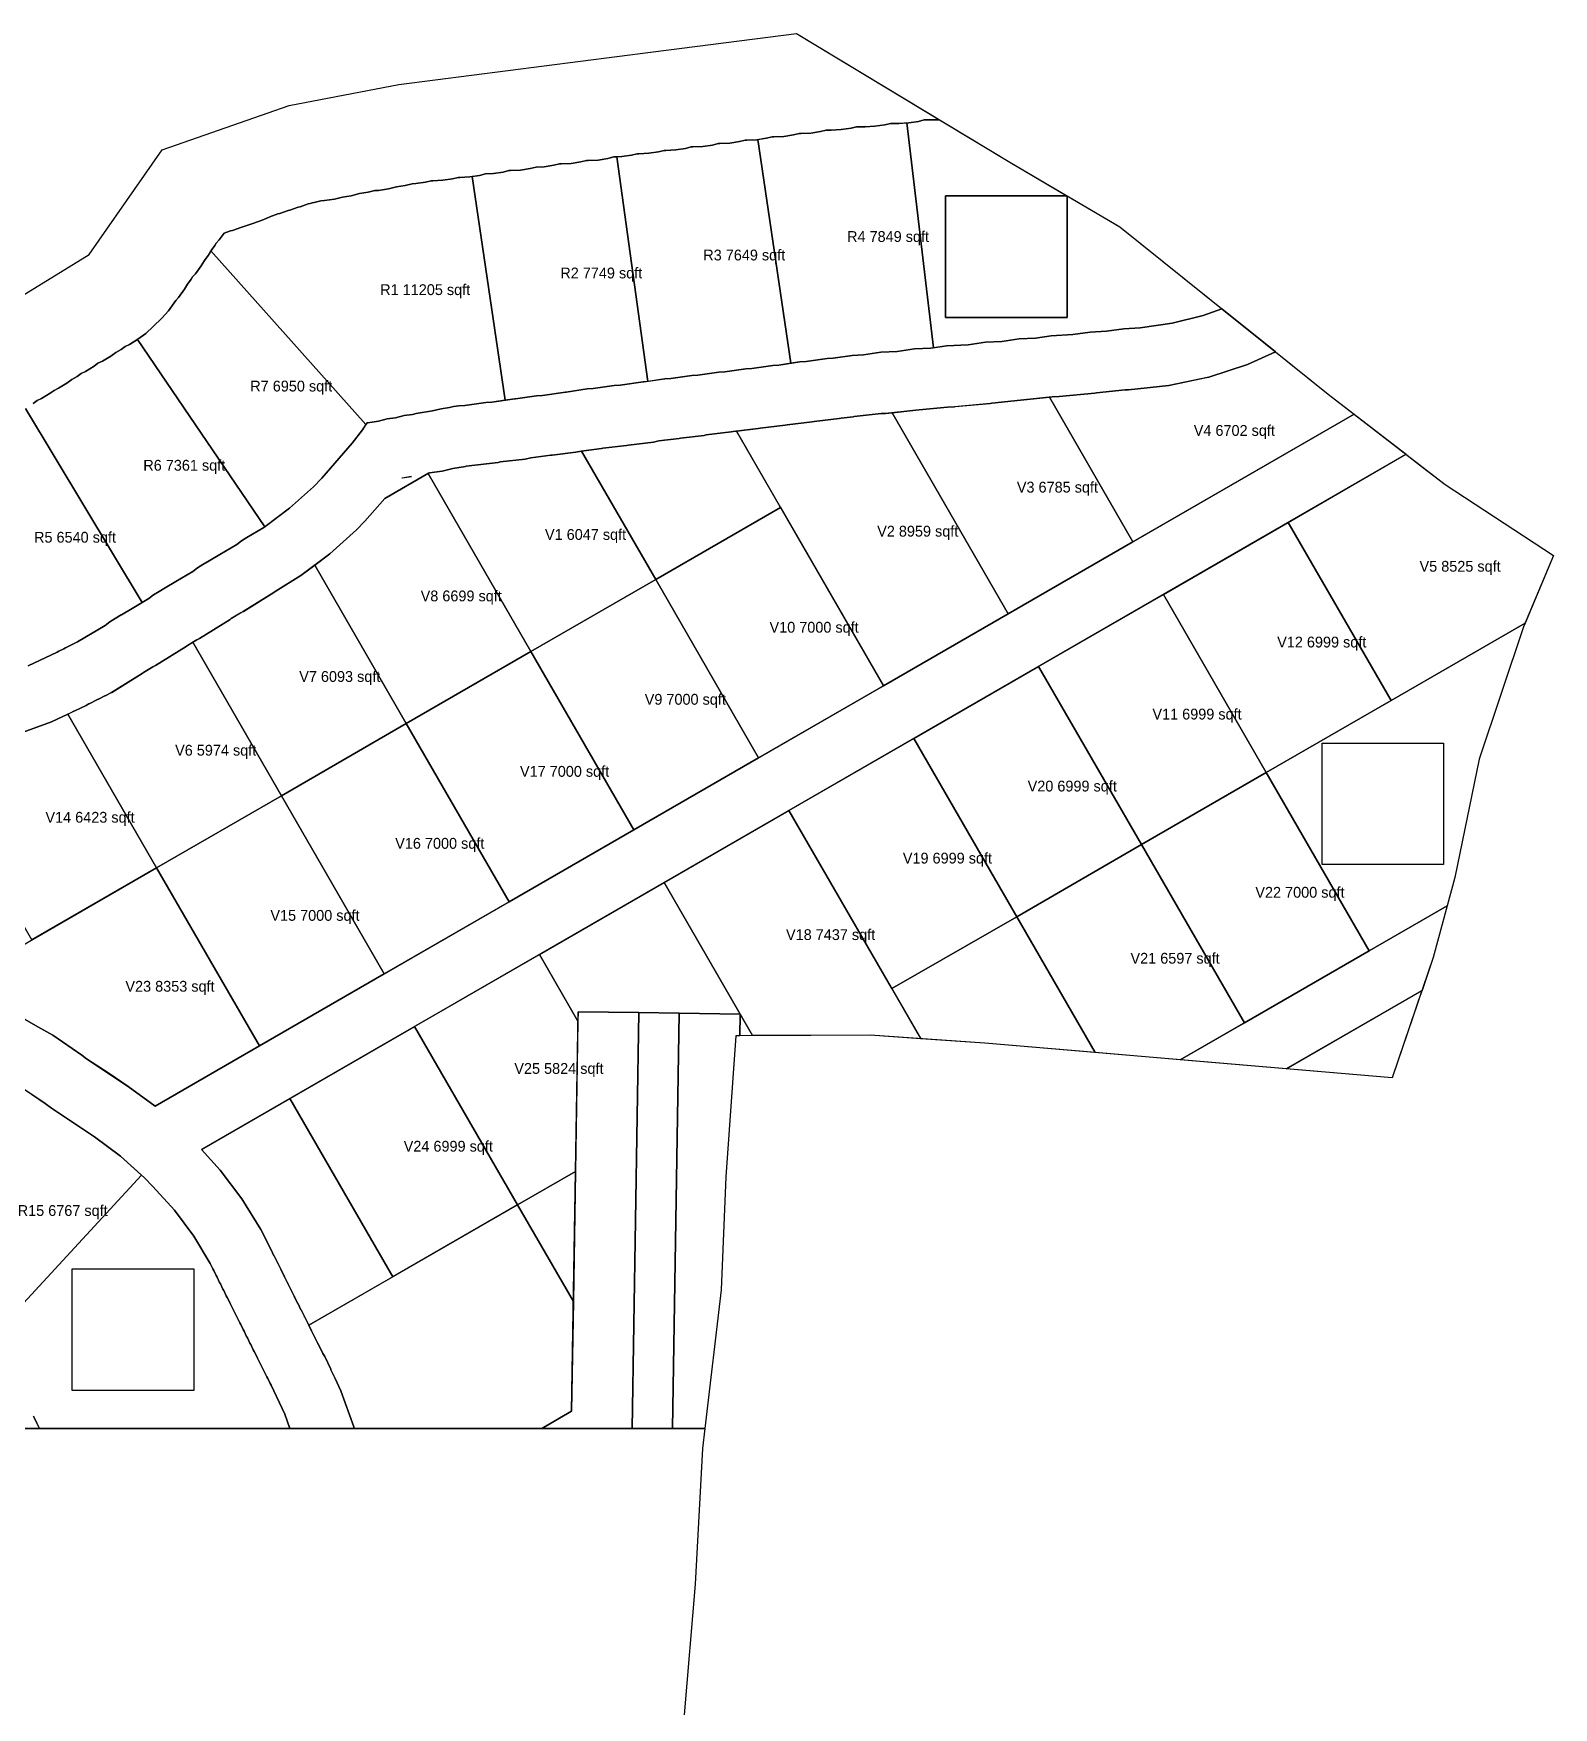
# Model space of a CAD drawing. Header units: metres. Extents: x 119 to 464, y -551 to -55.
# Drawn here: x 239.4 to 464.4, y -302.9 to -54.9 of the extents above; entities that cross this region are included whole.
import ezdxf

# ---------------------------------------------------------------- set-up
doc = ezdxf.new("R2010")
doc.units = ezdxf.units.M
for name, color, linetype in [('AMENITIES', 6, 'Continuous'), ('COLONY', 3, 'Continuous'), ('GARDENS', 82, 'Continuous'), ('PLOTS', 1, 'Continuous'), ('RESORT', 2, 'Continuous'), ('RIVER_PROMENADE', 62, 'Continuous'), ('ROADS', 8, 'Continuous'), ('TEXT', 7, 'Continuous')]:
    doc.layers.add(name, color=color, linetype=linetype)

msp = doc.modelspace()

# ---------------------------------------------------------------- linework, layer by layer
at = {"layer": 'AMENITIES'}
for points in [[(392.42, -96.98), (374.42, -96.98), (374.42, -78.98), (392.39, -78.98), (392.42, -79), (392.42, -96.98)], [(430.17, -178.02), (430.17, -160.02), (448.17, -160.02), (448.17, -178.02), (430.17, -178.02)], [(286.86, -261.53), (286.86, -261.53), (286.8, -261.3), (286.8, -261.3), (284.9, -255.98), (284.9, -255.98), (284.03, -254.13), (284.03, -254.13), (283.91, -253.83), (283.91, -253.83), (283.41, -252.83), (283.41, -252.83), (283.38, -252.76), (283.38, -252.76), (282.49, -250.88), (282.49, -250.88), (282.49, -250.88), (282.49, -250.87), (282.49, -250.87), (282.49, -250.87), (282.49, -250.87), (282.49, -250.87), (282.49, -250.87), (282.49, -250.87), (282.23, -250.44), (282.23, -250.44), (282.21, -250.41), (282.21, -250.41), (282.21, -250.41), (282.19, -250.39), (282.19, -250.39), (282.19, -250.39), (282.19, -250.38), (282.19, -250.38), (282.19, -250.38), (282.19, -250.38), (282.19, -250.38), (282.19, -250.38), (281.54, -249.07), (281.54, -249.07), (281.54, -249.07), (281.54, -249.06), (281.54, -249.06), (281.54, -249.06), (281.54, -249.06), (281.54, -249.06), (281.54, -249.06), (281.54, -249.06), (281.54, -249.06), (281.54, -249.06), (281.52, -249.04), (281.52, -249.04), (281.52, -249.04), (281.52, -249.03), (281.52, -249.02), (281.52, -249.02), (281.52, -249.02), (281.52, -249.02), (281.52, -249.02), (281.52, -249.02), (281.52, -249.02), (281.52, -249.02), (281.52, -249.02), (281.51, -249.01), (281.49, -248.99), (281.49, -248.99), (281.49, -248.99), (281.49, -248.98), (281.49, -248.98), (281.49, -248.98), (281.49, -248.98), (281.49, -248.98), (281.49, -248.98), (281.48, -248.96), (281.04, -248.06), (281.04, -248.06), (281.04, -248.06), (281.04, -248.06), (281.04, -248.06), (281.04, -248.05), (281.04, -248.05), (281.04, -248.05), (281.04, -248.05), (281.04, -248.05), (281.04, -248.05), (281.04, -248.05), (281.04, -248.05), (281.04, -248.05), (281.03, -248.05), (281.02, -248.04), (281.02, -248.04), (281.02, -248.04), (281.02, -248.03), (281.02, -248.02), (281.02, -248.02), (281.02, -248.02), (281.02, -248.02), (281.02, -248.02), (281.02, -248.02), (281.02, -248.02), (281.02, -248.02), (281.02, -248.02), (281.01, -248.01), (280.99, -247.99), (280.99, -247.99), (280.99, -247.99), (280.99, -247.98), (280.99, -247.98), (280.99, -247.98), (280.99, -247.98), (280.99, -247.98), (280.99, -247.98), (280.98, -247.96), (280.54, -247.06), (280.54, -247.06), (280.54, -247.06), (280.54, -247.06), (280.54, -247.06), (280.54, -247.05), (280.54, -247.05), (280.54, -247.05), (280.54, -247.05), (280.54, -247.05), (280.54, -247.05), (280.54, -247.05), (280.54, -247.05), (280.54, -247.05), (280.53, -247.05), (280.52, -247.04), (280.52, -247.04), (280.52, -247.04), (280.52, -247.02), (280.52, -247.02), (280.52, -247.02), (280.52, -247.02), (280.52, -247.02), (280.52, -247.02), (280.52, -247.02), (280.52, -247.02), (280.52, -247.02), (280.51, -247.01), (280.49, -246.99), (280.49, -246.99), (280.49, -246.99), (280.49, -246.98), (280.49, -246.98), (280.49, -246.98), (280.49, -246.98), (280.49, -246.98), (280.49, -246.98), (280.48, -246.96), (280.14, -246.26), (280.14, -246.26), (280.14, -246.26), (311.05, -228.41), (311.05, -228.41), (311.05, -228.41), (319.31, -242.72), (319.31, -242.72), (319.31, -242.72), (319.05, -258.98), (319.05, -258.98), (319.05, -258.98), (314.64, -261.53), (314.64, -261.53), (314.64, -261.53), (305.54, -261.53), (286.86, -261.53), (286.86, -261.53)], [(245.12, -255.91), (245.12, -237.91), (263.12, -237.91), (263.12, -255.91), (245.12, -255.91)]]:
    msp.add_lwpolyline(points, close=True, dxfattribs=at)
at = {"layer": 'COLONY'}
msp.add_lwpolyline([(221.48, -103.71), (247.6, -87.66), (258.4, -72.16), (277.21, -65.62), (293.47, -62.5), (331.12, -57.65), (352.37, -54.94), (384.19, -74.16), (400.25, -83.6), (431.09, -108.36), (448.39, -121.73), (464.45, -132.24), (460.01, -142.83), (453.45, -162.43), (449.83, -179.95), (446.64, -191.8), (440.55, -209.62), (380.23, -204.48), (363.26, -203.28), (343.39, -203.37), (341.9, -224.25), (341.2, -241.03), (338.8, -261.53), (224.09, -261.53)], dxfattribs=at)
at = {"layer": 'GARDENS'}
for points in [[(423.29, -102.1), (423.29, -102.1), (423.29, -102.1), (423.29, -102.1), (423.29, -102.1), (415.33, -95.71), (412.59, -96.69), (407.97, -97.85), (403.26, -98.54), (400.84, -98.66), (398.26, -99.04), (395.84, -99.16), (393.26, -99.54), (390.08, -99.7), (387.76, -100.04), (385.34, -100.16), (382.76, -100.54), (380.34, -100.66), (377.76, -101.04), (374.58, -101.2), (372.66, -101.48), (368.68, -68.19), (368.97, -68.18), (370.43, -67.96), (371.26, -67.75), (373, -67.75), (373.53, -67.72), (384.19, -74.16), (392.39, -78.98), (374.42, -78.98), (374.42, -96.98), (392.42, -96.98), (392.42, -79), (400.25, -83.6), (423.29, -102.1)], [(389.82, -108.8), (389.82, -108.8), (389.82, -108.8), (389.82, -108.8), (389.81, -108.8), (389.82, -108.8), (389.82, -108.8)], [(390.21, -108.76), (390.21, -108.76), (390.21, -108.76), (390.21, -108.76)], [(396.76, -108.17), (396.76, -108.17), (396.76, -108.17), (396.76, -108.17)], [(401.03, -107.73), (401.03, -107.73), (401.03, -107.73), (401.03, -107.73)], [(257.37, -213.82), (253.41, -210.88), (253.41, -210.88), (257.37, -213.81), (257.37, -213.81), (257.37, -213.81), (272.83, -204.88), (272.83, -204.88), (272.83, -204.88), (272.83, -204.88), (291.31, -194.22), (309.79, -183.55), (328.26, -172.88), (346.74, -162.21), (365.22, -151.54), (365.22, -151.54), (365.22, -151.54), (365.22, -151.54), (383.7, -140.88), (383.7, -140.88), (383.7, -140.88), (383.7, -140.88), (383.7, -140.88), (402.17, -130.21), (402.17, -130.21), (402.17, -130.21), (402.17, -130.21), (402.17, -130.21), (434.91, -111.31), (434.91, -111.31), (434.91, -111.31), (434.91, -111.31), (257.37, -213.82)], [(364.9, -111.23), (364.9, -111.23), (364.9, -111.23), (364.9, -111.23)], [(366.5, -111.1), (366.5, -111.1), (366.5, -111.1), (366.5, -111.1), (366.5, -111.1), (366.5, -111.1), (366.5, -111.1)], [(370.03, -110.73), (370.03, -110.73), (370.03, -110.73), (370.03, -110.73)], [(374.71, -110.26), (374.71, -110.26), (374.71, -110.26), (374.71, -110.26)], [(381.26, -109.67), (381.26, -109.67), (381.26, -109.67), (381.26, -109.67)], [(385.85, -109.21), (385.53, -109.23), (385.53, -109.23), (385.53, -109.23), (385.85, -109.21)], [(323.69, -116.37), (327.19, -115.96), (327.46, -115.9), (331.19, -115.46), (331.99, -115.28), (334.98, -114.9), (335.19, -114.87), (338.69, -114.46), (338.96, -114.4), (342.69, -113.96), (342.96, -113.9), (343.45, -113.84), (343.45, -113.84), (343.45, -113.84), (349.98, -125.15), (331.5, -135.82), (320.51, -116.78), (323.48, -116.4), (323.69, -116.37)], [(346.96, -113.4), (346.96, -113.4), (346.96, -113.4), (346.96, -113.4)], [(350.96, -112.9), (350.96, -112.9), (350.96, -112.9), (350.96, -112.9)], [(354.96, -112.4), (354.96, -112.4), (354.96, -112.4), (354.96, -112.4)], [(358.96, -111.9), (358.96, -111.9), (358.96, -111.9), (358.96, -111.9)], [(360.76, -111.69), (360.76, -111.69), (360.76, -111.69), (360.76, -111.69)], [(297.86, -120.04), (297.87, -120.04), (297.79, -120.09), (291.37, -123.79), (291.38, -123.79), (291.37, -123.79), (291.37, -123.79), (297.86, -120.04)], [(293.96, -120.77), (295.33, -120.55), (293.96, -120.78), (293.96, -120.77)], [(464.45, -132.24), (464.45, -132.24), (464.45, -132.24), (464.45, -132.24), (464.45, -132.24)], [(270.45, -140.54), (270.44, -140.54), (274.98, -137.73), (270.45, -140.54)], [(263.95, -144.54), (263.94, -144.54), (268.48, -141.73), (263.95, -144.54)], [(449.83, -179.95), (448.7, -184.13), (409.18, -206.95), (409.18, -206.95), (418.68, -201.46), (437.15, -190.8), (421.91, -164.4), (440.39, -153.73), (440.39, -153.73), (440.39, -153.73), (440.39, -153.73), (460.24, -142.27), (460.25, -142.27), (460.25, -142.27), (460.01, -142.83), (453.45, -162.43), (449.83, -179.95)], [(257.45, -148.54), (257.44, -148.54), (261.98, -145.73), (257.45, -148.54)], [(250.95, -152.54), (250.94, -152.54), (255.48, -149.73), (250.95, -152.54)], [(247.16, -154.47), (247.15, -154.47), (247.35, -154.35), (247.16, -154.47)], [(247.58, -154.22), (247.57, -154.22), (247.59, -154.21), (247.58, -154.22)], [(257.59, -178.49), (257.59, -178.49), (257.59, -178.49), (257.59, -178.49), (257.59, -178.49)], [(344, -200.19), (335, -200.05), (329, -199.95), (320, -199.81), (319.98, -201.2), (314.29, -191.35), (332.77, -180.68), (345.86, -203.36), (343.95, -203.37), (344, -200.19)], [(370.76, -203.81), (370.76, -203.81), (370.76, -203.81), (366.48, -196.4), (384.96, -185.74), (396.59, -205.87), (380.23, -204.48), (370.76, -203.81)], [(424.87, -208.28), (444.97, -196.67), (440.55, -209.62), (424.87, -208.28)], [(334.01, -261.53), (328.01, -261.53), (329, -199.95), (335, -200.05), (334.01, -261.53)], [(247.24, -206.77), (247.24, -206.77), (247.24, -206.77), (247.24, -206.77)], [(280.02, -246.03), (280.01, -246.01), (279.99, -245.98), (279.98, -245.96), (279.54, -245.06), (279.52, -245.03), (279.51, -245.01), (279.49, -244.98), (279.48, -244.96), (279.04, -244.06), (279.02, -244.03), (279.01, -244.01), (278.99, -243.98), (278.98, -243.96), (278.54, -243.06), (278.52, -243.03), (278.51, -243.01), (278.49, -242.98), (278.48, -242.96), (278.04, -242.06), (278.02, -242.03), (278.01, -242.01), (277.99, -241.98), (277.98, -241.96), (277.54, -241.06), (277.52, -241.03), (277.51, -241.01), (277.49, -240.98), (277.48, -240.96), (277.04, -240.06), (277.02, -240.03), (277.01, -240.01), (276.99, -239.98), (276.98, -239.96), (276.54, -239.06), (276.52, -239.03), (276.51, -239.01), (276.49, -238.98), (276.48, -238.96), (276.04, -238.06), (276.02, -238.03), (276.01, -238.01), (275.99, -237.98), (275.98, -237.96), (275.54, -237.06), (275.52, -237.03), (275.51, -237.01), (275.49, -236.98), (275.48, -236.96), (275.04, -236.06), (275.02, -236.03), (275.01, -236.01), (274.99, -235.98), (274.98, -235.96), (274.54, -235.06), (274.52, -235.03), (274.51, -235.01), (274.49, -234.98), (274.04, -234.06), (274.02, -234.03), (274.01, -234.01), (273.54, -233.06), (273.52, -233.03), (273.04, -232.06), (270.23, -227.52), (267.02, -223.26), (264.26, -220.23), (277.33, -212.68), (292.57, -239.08), (280.14, -246.26), (280.14, -246.26), (280.14, -246.26), (280.04, -246.06), (280.02, -246.03)], [(311.05, -228.41), (311.05, -228.41), (311.05, -228.41), (311.05, -228.41), (319.62, -223.46), (319.31, -242.72), (311.05, -228.41)], [(280.48, -246.96), (280.48, -246.96), (280.14, -246.26), (280.48, -246.96)], [(280.52, -247.02), (280.52, -247.02), (280.52, -247.02), (280.52, -247.02), (280.52, -247.02), (280.52, -247.02), (280.52, -247.02), (280.52, -247.02), (280.52, -247.02), (280.52, -247.03), (280.51, -247.01), (280.52, -247.02)], [(280.53, -247.05), (280.53, -247.05), (280.54, -247.05), (280.54, -247.05), (280.54, -247.05), (280.54, -247.05), (280.54, -247.05), (280.54, -247.05), (280.54, -247.05), (280.54, -247.05), (280.54, -247.05), (280.54, -247.06), (280.54, -247.06), (280.54, -247.06), (280.54, -247.06), (280.54, -247.06), (280.54, -247.06), (280.53, -247.05)], [(280.98, -247.96), (280.98, -247.96), (280.54, -247.06), (280.98, -247.96)], [(281.02, -248.02), (281.02, -248.02), (281.02, -248.02), (281.02, -248.02), (281.02, -248.02), (281.02, -248.02), (281.02, -248.02), (281.02, -248.02), (281.02, -248.02), (281.02, -248.03), (281.01, -248.01), (281.02, -248.02)], [(281.03, -248.05), (281.03, -248.05), (281.04, -248.05), (281.04, -248.05), (281.04, -248.05), (281.04, -248.05), (281.04, -248.05), (281.04, -248.05), (281.04, -248.05), (281.04, -248.05), (281.04, -248.05), (281.04, -248.06), (281.04, -248.06), (281.04, -248.06), (281.04, -248.06), (281.04, -248.06), (281.04, -248.06), (281.03, -248.05)], [(281.48, -248.96), (281.48, -248.96), (281.04, -248.06), (281.48, -248.96)], [(281.52, -249.02), (281.52, -249.02), (281.52, -249.02), (281.52, -249.02), (281.52, -249.02), (281.52, -249.02), (281.52, -249.02), (281.52, -249.02), (281.52, -249.02), (281.52, -249.03), (281.51, -249.01), (281.52, -249.02)], [(282.23, -250.44), (282.23, -250.44), (282.49, -250.87), (282.49, -250.87), (282.49, -250.87), (282.49, -250.87), (282.49, -250.87), (282.49, -250.87), (282.49, -250.87), (282.49, -250.88), (282.49, -250.88), (282.49, -250.88), (282.49, -250.88), (282.23, -250.44)], [(283.41, -252.83), (283.41, -252.83), (283.41, -252.83), (283.41, -252.83)], [(284.03, -254.13), (284.03, -254.13), (284.03, -254.13), (284.03, -254.13)], [(286.86, -261.53), (286.86, -261.53), (286.86, -261.53), (286.86, -261.53), (286.86, -261.53)], [(314.64, -261.53), (314.64, -261.53), (314.64, -261.53), (315.14, -261.24), (314.64, -261.53), (314.64, -261.53)]]:
    msp.add_lwpolyline(points, close=True, dxfattribs=at)
msp.add_lwpolyline([(232.61, -248.64), (255.37, -224.04), (255.81, -224.44), (257.06, -225.69), (257.06, -225.69), (260.26, -229.21), (263.1, -233.04), (265.55, -237.12), (265.92, -237.9), (266.05, -238.12), (266.42, -238.9), (266.55, -239.12), (266.92, -239.9), (267.05, -240.12), (267.42, -240.9), (267.55, -241.12), (267.92, -241.9), (268.05, -242.12), (268.42, -242.9), (268.55, -243.12), (268.92, -243.9), (269.05, -244.12), (269.42, -244.9), (269.55, -245.12), (269.92, -245.9), (270.05, -246.12), (270.42, -246.9), (270.55, -247.12), (270.92, -247.9), (271.05, -248.12), (271.42, -248.9), (271.55, -249.12), (271.92, -249.9), (272.05, -250.12), (272.42, -250.9), (272.55, -251.12), (272.92, -251.9), (273.05, -252.12), (273.42, -252.9), (273.55, -253.12), (273.92, -253.9), (274.05, -254.12), (274.42, -254.9), (274.55, -255.12), (276.58, -259.43), (277.33, -261.53), (240.27, -261.53), (239.98, -260.93), (239.86, -260.73), (239.48, -259.93), (239.36, -259.73)], dxfattribs=at)
at = {"layer": 'PLOTS'}
for points in [[(347.93, -70.46), (348.76, -70.25), (349, -70.25), (350.47, -70.18), (351.93, -69.96), (352.76, -69.75), (353, -69.75), (354.47, -69.68), (355.93, -69.46), (356.76, -69.25), (357.5, -69.25), (358.97, -69.18), (360.43, -68.96), (361.26, -68.75), (362.5, -68.75), (363.97, -68.68), (365.43, -68.46), (366.26, -68.25), (367.5, -68.25), (368.68, -68.19), (372.66, -101.48), (372.26, -101.54), (369.84, -101.66), (367.26, -102.04), (364.84, -102.16), (362.26, -102.54), (360.6, -102.62), (357.76, -103.04), (356.87, -103.09), (353.76, -103.54), (352.87, -103.59), (351.49, -103.79), (346.63, -70.66), (347.93, -70.46)], [(326.47, -73.18), (327.93, -72.96), (328.76, -72.75), (329, -72.75), (330.47, -72.68), (331.93, -72.46), (332.76, -72.25), (333, -72.25), (334.47, -72.18), (335.93, -71.96), (336.76, -71.75), (337, -71.75), (338.47, -71.68), (339.93, -71.46), (340.76, -71.25), (341, -71.25), (342.47, -71.18), (343.93, -70.96), (344.76, -70.75), (345, -70.75), (346.47, -70.68), (346.63, -70.66), (351.49, -103.79), (349.76, -104.04), (348.87, -104.09), (345.76, -104.54), (344.87, -104.59), (341.76, -105.04), (340.87, -105.09), (337.76, -105.54), (336.87, -105.59), (333.76, -106.04), (332.87, -106.09), (330.33, -106.46), (325.73, -73.21), (326.47, -73.18)], [(305.43, -75.96), (306.32, -75.73), (307.47, -75.68), (308.93, -75.46), (309.76, -75.25), (310, -75.25), (311.47, -75.18), (312.93, -74.96), (313.82, -74.73), (314.97, -74.68), (316.43, -74.46), (317.26, -74.25), (317.5, -74.25), (318.97, -74.18), (320.43, -73.96), (321.26, -73.75), (321.5, -73.75), (322.97, -73.68), (324.43, -73.46), (325.32, -73.23), (325.73, -73.21), (330.33, -106.46), (329.76, -106.54), (329.63, -106.55), (326.26, -107.04), (325.37, -107.09), (322.26, -107.54), (321.37, -107.59), (318.26, -108.04), (318.13, -108.05), (314.76, -108.54), (313.87, -108.59), (310.76, -109.04), (310.63, -109.05), (309.2, -109.26), (304.31, -76.13), (305.43, -75.96)], [(265.68, -87.07), (266.22, -86.33), (266.43, -85.98), (266.85, -85.52), (267.58, -84.52), (268.56, -84.17), (268.85, -84.1), (270.06, -83.67), (270.35, -83.6), (271.56, -83.17), (271.85, -83.1), (273.24, -82.61), (274.28, -82.12), (274.35, -82.1), (275.56, -81.67), (275.85, -81.6), (277.06, -81.17), (277.35, -81.1), (278.56, -80.67), (278.85, -80.6), (280.06, -80.17), (280.35, -80.1), (280.61, -80.01), (280.93, -79.96), (281.93, -79.71), (282.47, -79.68), (283.93, -79.46), (285.13, -79.16), (286.43, -78.96), (287.63, -78.66), (288.93, -78.46), (289.93, -78.21), (290.47, -78.18), (291.93, -77.96), (293.13, -77.66), (294.43, -77.46), (295.43, -77.21), (295.97, -77.18), (297.43, -76.96), (298.26, -76.75), (298.5, -76.75), (299.97, -76.68), (301.43, -76.46), (302.26, -76.25), (302.5, -76.25), (303.97, -76.18), (304.31, -76.13), (309.2, -109.26), (307.26, -109.54), (306.37, -109.59), (303.26, -110.04), (302.37, -110.09), (301.55, -110.2), (300.97, -110.35), (299.75, -110.53), (298.47, -110.85), (296.05, -111.2), (295.47, -111.35), (294.25, -111.53), (292.97, -111.85), (291.75, -112.03), (290.47, -112.35), (288.89, -112.58), (288.78, -112.62), (288.6, -112.87), (265.65, -87.13), (265.68, -87.07)], [(254.83, -100.22), (256.02, -99.35), (257.11, -98.36), (258.36, -97.11), (259.35, -96.02), (260.22, -94.83), (260.43, -94.48), (260.85, -94.02), (261.72, -92.83), (262.18, -92.07), (262.72, -91.33), (262.93, -90.98), (263.35, -90.52), (264.22, -89.33), (264.68, -88.57), (265.22, -87.83), (265.65, -87.13), (288.6, -112.87), (288.07, -113.62), (286.57, -115.62), (282.06, -120.81), (280.81, -122.06), (277.29, -125.26), (273.61, -127.99), (254.76, -100.26), (254.83, -100.22)], [(402.17, -130.21), (402.17, -130.21), (389.82, -108.8), (389.82, -108.8), (389.82, -108.8), (390.21, -108.76), (390.21, -108.76), (391.24, -108.71), (391.24, -108.71), (396.52, -108.22), (396.52, -108.22), (396.76, -108.17), (396.76, -108.17), (401.03, -107.73), (401.03, -107.73), (401.52, -107.7), (401.52, -107.7), (407.51, -107.07), (407.51, -107.07), (412.8, -105.95), (413.4, -105.82), (413.4, -105.82), (419.12, -103.95), (419.12, -103.95), (423.29, -102.1), (423.29, -102.1), (423.29, -102.1), (423.3, -102.1), (423.3, -102.1), (423.3, -102.1), (431.09, -108.36), (431.09, -108.36), (434.91, -111.31), (434.91, -111.31), (434.91, -111.31), (402.17, -130.21), (402.17, -130.21)], [(366.5, -111.1), (366.5, -111.1), (366.5, -111.1), (370.03, -110.73), (370.03, -110.73), (370.52, -110.7), (370.52, -110.7), (374.71, -110.26), (374.71, -110.26), (375.74, -110.21), (375.74, -110.21), (375.87, -110.2), (381.02, -109.72), (381.02, -109.72), (381.26, -109.67), (381.26, -109.67), (385.53, -109.23), (385.53, -109.23), (386.02, -109.2), (386.02, -109.2), (389.81, -108.8), (389.82, -108.8), (389.82, -108.8), (402.17, -130.21), (402.17, -130.21), (402.17, -130.21), (383.7, -140.88), (383.7, -140.88), (383.7, -140.88), (366.5, -111.1)], [(343.45, -113.84), (343.45, -113.84), (343.45, -113.84), (346.69, -113.46), (346.69, -113.46), (346.96, -113.4), (346.96, -113.4), (350.69, -112.96), (350.69, -112.96), (350.96, -112.9), (350.96, -112.9), (354.69, -112.46), (354.69, -112.46), (354.96, -112.4), (354.96, -112.4), (358.69, -111.96), (358.69, -111.96), (358.96, -111.9), (358.96, -111.9), (360.76, -111.69), (360.76, -111.69), (360.88, -111.68), (360.88, -111.68), (364.9, -111.23), (364.9, -111.23), (365.52, -111.2), (365.52, -111.2), (366.5, -111.1), (366.5, -111.1), (366.5, -111.1), (383.7, -140.88), (383.7, -140.88), (383.7, -140.88), (365.22, -151.54), (365.22, -151.54), (365.22, -151.54), (343.45, -113.84)], [(313.02, -146.48), (297.79, -120.09), (297.87, -120.04), (297.86, -120.05), (297.87, -120.04), (298.02, -120), (299.86, -119.74), (301.46, -119.35), (303.33, -119.05), (303.45, -119.02), (308.19, -118.46), (308.46, -118.4), (312.19, -117.96), (312.99, -117.78), (315.98, -117.4), (316.19, -117.37), (319.69, -116.96), (320.49, -116.78), (320.51, -116.78), (331.5, -135.82), (313.02, -146.48)], [(440.39, -153.73), (440.39, -153.73), (425.15, -127.34), (425.15, -127.34), (425.15, -127.34), (442.6, -117.26), (442.6, -117.26), (442.6, -117.26), (442.6, -117.26), (442.6, -117.26), (442.6, -117.26), (442.6, -117.26), (442.6, -117.26), (442.6, -117.26), (442.6, -117.26), (442.6, -117.26), (442.6, -117.26), (442.6, -117.26), (445.07, -119.17), (448.39, -121.73), (448.39, -121.73), (464.45, -132.24), (464.45, -132.24), (464.45, -132.24), (460.25, -142.27), (460.25, -142.27), (460.24, -142.27), (440.39, -153.73), (440.39, -153.73)], [(313.02, -146.48), (294.55, -157.15), (281.01, -133.7), (283.24, -132.02), (287.18, -128.43), (288.43, -127.18), (291.37, -123.79), (291.38, -123.79), (291.37, -123.79), (297.79, -120.09), (313.02, -146.48)], [(331.5, -135.82), (349.98, -125.15), (365.22, -151.54), (346.74, -162.21), (331.5, -135.82)], [(406.68, -138.01), (425.15, -127.34), (440.39, -153.73), (421.91, -164.4), (406.68, -138.01)], [(276.07, -167.82), (262.95, -145.1), (263.54, -144.73), (263.55, -144.73), (263.94, -144.54), (263.95, -144.54), (268.48, -141.73), (268.66, -141.59), (270.04, -140.73), (270.05, -140.73), (270.44, -140.54), (270.45, -140.54), (274.98, -137.73), (275.16, -137.59), (278.98, -135.23), (281.01, -133.7), (294.55, -157.15), (276.07, -167.82)], [(313.02, -146.48), (331.5, -135.82), (346.74, -162.21), (328.26, -172.88), (313.02, -146.48)], [(388.2, -148.67), (406.68, -138.01), (421.91, -164.4), (403.44, -175.07), (388.2, -148.67)], [(257.59, -178.49), (244.47, -155.76), (245.35, -155.32), (245.48, -155.26), (247.15, -154.47), (247.16, -154.47), (247.53, -154.23), (247.54, -154.23), (247.57, -154.22), (247.58, -154.22), (247.59, -154.2), (247.6, -154.2), (248.93, -153.54), (248.94, -153.54), (248.96, -153.52), (248.97, -153.52), (248.99, -153.51), (249.93, -153.04), (249.94, -153.04), (249.96, -153.02), (249.97, -153.02), (250.94, -152.54), (250.95, -152.54), (255.48, -149.73), (255.66, -149.59), (257.04, -148.73), (257.05, -148.73), (257.44, -148.54), (257.45, -148.54), (261.98, -145.73), (262.16, -145.59), (262.95, -145.1), (276.07, -167.82), (257.59, -178.49)], [(294.55, -157.15), (313.02, -146.48), (328.26, -172.88), (309.79, -183.55), (294.55, -157.15)], [(369.72, -159.34), (388.2, -148.67), (403.44, -175.07), (384.96, -185.74), (369.72, -159.34)], [(239.11, -189.16), (224.11, -163.16), (224.88, -162.88), (225.25, -162.79), (226.38, -162.38), (226.75, -162.29), (227.88, -161.88), (228.25, -161.79), (229.38, -161.38), (229.75, -161.29), (230.88, -160.88), (231.25, -160.79), (236.55, -158.88), (236.73, -158.8), (236.75, -158.79), (242.05, -156.88), (243.8, -156.05), (244.17, -155.91), (244.47, -155.76), (257.59, -178.49), (239.11, -189.16)], [(276.07, -167.82), (294.55, -157.15), (309.79, -183.55), (291.31, -194.22), (276.07, -167.82)], [(351.24, -170.01), (369.72, -159.34), (384.96, -185.74), (366.48, -196.4), (351.24, -170.01)], [(403.44, -175.07), (421.91, -164.4), (437.15, -190.8), (418.68, -201.46), (403.44, -175.07)], [(257.59, -178.49), (276.07, -167.82), (291.31, -194.22), (272.83, -204.88), (257.59, -178.49)], [(345.86, -203.36), (345.86, -203.36), (332.77, -180.68), (332.77, -180.68), (332.77, -180.68), (351.24, -170.01), (351.24, -170.01), (351.24, -170.01), (370.76, -203.81), (370.76, -203.81), (370.76, -203.81), (363.26, -203.28), (363.26, -203.28), (354.5, -203.32), (345.86, -203.36), (345.86, -203.36)], [(403.44, -175.07), (418.68, -201.46), (409.18, -206.95), (396.59, -205.87), (384.96, -185.74), (403.44, -175.07)], [(295.81, -202.01), (314.29, -191.35), (319.98, -201.2), (319.62, -223.46), (311.05, -228.41), (295.81, -202.01)], [(277.33, -212.68), (295.81, -202.01), (311.05, -228.41), (292.57, -239.08), (277.33, -212.68)]]:
    msp.add_lwpolyline(points, close=True, dxfattribs=at)
for points in [[(239.33, -109.72), (239.92, -109.29), (240.57, -108.98), (241.83, -108.22), (242.42, -107.79), (243.07, -107.48), (244.33, -106.72), (245.07, -106.18), (245.83, -105.72), (246.42, -105.29), (247.07, -104.98), (248.33, -104.22), (248.92, -103.79), (249.57, -103.48), (250.83, -102.72), (251.57, -102.18), (252.33, -101.72), (252.92, -101.29), (253.57, -100.98), (254.76, -100.26), (273.61, -127.99), (273.46, -128.1), (270.96, -129.6), (270.16, -130.08), (269.46, -130.6), (266.96, -132.1), (265.38, -133.05), (265.37, -133.05), (264.46, -133.6), (263.66, -134.08), (262.96, -134.6), (260.46, -136.1), (258.88, -137.05), (258.87, -137.05), (257.96, -137.6), (257.16, -138.08), (256.46, -138.6), (255.44, -139.21), (238.19, -110.46)], [(238.19, -110.46), (255.44, -139.21), (253.96, -140.1), (252.38, -141.05), (252.37, -141.05), (251.46, -141.6), (250.66, -142.08), (249.96, -142.6), (245.88, -145.05), (245.1, -145.42), (244.88, -145.55), (244.1, -145.92), (243.88, -146.05), (243.1, -146.42), (242.88, -146.55), (238.57, -148.58)], [(227.34, -195.96), (257.59, -178.49), (257.59, -178.49), (257.59, -178.49), (272.83, -204.88), (272.83, -204.88), (272.83, -204.88), (257.37, -213.81), (257.37, -213.81), (257.37, -213.81), (253.41, -210.88), (253.41, -210.88), (250.56, -208.98), (247.24, -206.77), (247.24, -206.77), (246.52, -206.23), (246.52, -206.23), (242.24, -203.31), (242.24, -203.31), (242.24, -203.31), (242.24, -203.31), (242.24, -203.31), (242.24, -203.31), (242.24, -203.31), (242.23, -203.31), (242.23, -203.31), (242.23, -203.31), (240.01, -202.07), (240.01, -202.07), (240.01, -202.07), (240.01, -202.07), (240.01, -202.07), (240.01, -202.07), (240, -202.07), (240, -202.07), (240, -202.07), (235.24, -199.3)], [(238.13, -211.39), (241.12, -213.43), (242.04, -214.12), (248.42, -218.37), (252.27, -221.22), (255.37, -224.04), (232.61, -248.64)]]:
    msp.add_lwpolyline(points, dxfattribs=at)
at = {"layer": 'RESORT'}
msp.add_lwpolyline([(215.94, -326.8), (228.99, -298.46), (232.53, -278.27), (224.09, -261.53), (338.8, -261.53), (338.45, -264.51), (337.37, -284.59), (335.73, -303.96)], dxfattribs=at)
at = {"layer": 'RIVER_PROMENADE'}
for points in [[(221.48, -103.71), (247.6, -87.66), (258.4, -72.16), (277.21, -65.62), (293.47, -62.5), (331.12, -57.65), (352.37, -54.94), (373.54, -67.72), (373, -67.75), (371.26, -67.75), (370.43, -67.96), (368.97, -68.18), (367.5, -68.25), (366.26, -68.25), (365.43, -68.46), (363.97, -68.68), (362.5, -68.75), (361.26, -68.75), (360.43, -68.96), (358.97, -69.18), (357.5, -69.25), (356.76, -69.25), (355.93, -69.46), (354.47, -69.68), (353, -69.75), (352.76, -69.75), (351.93, -69.96), (350.47, -70.18), (349, -70.25), (348.76, -70.25), (347.93, -70.46), (346.47, -70.68), (345, -70.75), (344.76, -70.75), (343.93, -70.96), (342.47, -71.18), (341, -71.25), (340.76, -71.25), (339.93, -71.46), (338.47, -71.68), (337, -71.75), (336.76, -71.75), (335.93, -71.96), (334.47, -72.18), (333, -72.25), (332.76, -72.25), (331.93, -72.46), (330.47, -72.68), (329, -72.75), (328.76, -72.75), (327.93, -72.96), (326.47, -73.18), (325.32, -73.23), (324.43, -73.46), (322.97, -73.68), (321.5, -73.75), (321.26, -73.75), (320.43, -73.96), (318.97, -74.18), (317.5, -74.25), (317.26, -74.25), (316.43, -74.46), (314.97, -74.68), (313.82, -74.73), (312.93, -74.96), (311.47, -75.18), (310, -75.25), (309.76, -75.25), (308.93, -75.46), (307.47, -75.68), (306.32, -75.73), (305.43, -75.96), (303.97, -76.18), (302.5, -76.25), (302.26, -76.25), (301.43, -76.46), (299.97, -76.68), (298.5, -76.75), (298.26, -76.75), (297.43, -76.96), (295.97, -77.18), (295.43, -77.21), (294.43, -77.46), (293.13, -77.66), (291.93, -77.96), (290.47, -78.18), (289.93, -78.21), (288.93, -78.46), (287.63, -78.66), (286.43, -78.96), (285.13, -79.16), (283.93, -79.46), (282.47, -79.68), (281.93, -79.71), (280.93, -79.96), (280.61, -80.01), (280.35, -80.1), (280.06, -80.17), (278.85, -80.6), (278.56, -80.67), (277.35, -81.1), (277.06, -81.17), (275.85, -81.6), (275.56, -81.67), (274.35, -82.1), (274.28, -82.12), (273.24, -82.61), (271.85, -83.1), (271.56, -83.17), (270.35, -83.6), (270.06, -83.67), (268.85, -84.1), (268.56, -84.17), (267.58, -84.52), (266.85, -85.52), (266.43, -85.98), (266.22, -86.33), (265.68, -87.07), (265.22, -87.83), (264.68, -88.57), (264.22, -89.33), (263.35, -90.52), (262.93, -90.98), (262.72, -91.33), (262.18, -92.07), (261.72, -92.83), (260.85, -94.02), (260.43, -94.48), (260.22, -94.83), (259.35, -96.02), (258.36, -97.11), (257.11, -98.36), (256.02, -99.35), (254.83, -100.22), (253.57, -100.98), (252.92, -101.29), (252.33, -101.72), (251.57, -102.18), (250.83, -102.72), (249.57, -103.48), (248.92, -103.79), (248.33, -104.22), (247.07, -104.98), (246.42, -105.29), (245.83, -105.72), (245.07, -106.18), (244.33, -106.72), (243.07, -107.48), (242.42, -107.79), (241.83, -108.22), (240.57, -108.98), (239.92, -109.29), (239.33, -109.72)], [(239.36, -259.73), (239.48, -259.93), (239.86, -260.73), (239.98, -260.93), (240.27, -261.53), (224.09, -261.53)]]:
    msp.add_lwpolyline(points, dxfattribs=at)
at = {"layer": 'ROADS'}
for points in [[(238.57, -148.58), (242.88, -146.55), (243.1, -146.42), (243.88, -146.05), (244.1, -145.92), (244.88, -145.55), (245.1, -145.42), (245.88, -145.05), (249.96, -142.6), (250.66, -142.08), (251.46, -141.6), (252.37, -141.05), (252.38, -141.05), (253.96, -140.1), (256.46, -138.6), (257.16, -138.08), (257.96, -137.6), (258.87, -137.05), (258.88, -137.05), (260.46, -136.1), (262.96, -134.6), (263.66, -134.08), (264.46, -133.6), (265.37, -133.05), (265.38, -133.05), (266.96, -132.1), (269.46, -130.6), (270.16, -130.08), (270.96, -129.6), (273.46, -128.1), (277.29, -125.26), (280.81, -122.06), (282.06, -120.81), (286.57, -115.62), (288.07, -113.62), (288.78, -112.62), (288.89, -112.58), (290.47, -112.35), (291.75, -112.03), (292.97, -111.85), (294.25, -111.53), (295.47, -111.35), (296.05, -111.2), (298.47, -110.85), (299.75, -110.53), (300.97, -110.35), (301.55, -110.2), (302.37, -110.09), (303.26, -110.04), (306.37, -109.59), (307.26, -109.54), (310.63, -109.05), (310.76, -109.04), (313.87, -108.59), (314.76, -108.54), (318.13, -108.05), (318.26, -108.04), (321.37, -107.59), (322.26, -107.54), (325.37, -107.09), (326.26, -107.04), (329.63, -106.55), (329.76, -106.54), (332.87, -106.09), (333.76, -106.04), (336.87, -105.59), (337.76, -105.54), (340.87, -105.09), (341.76, -105.04), (344.87, -104.59), (345.76, -104.54), (348.87, -104.09), (349.76, -104.04), (352.87, -103.59), (353.76, -103.54), (356.87, -103.09), (357.76, -103.04), (360.6, -102.62), (362.26, -102.54), (364.84, -102.16), (367.26, -102.04), (369.84, -101.66), (372.26, -101.54), (374.58, -101.2), (377.76, -101.04), (380.34, -100.66), (382.76, -100.54), (385.34, -100.16), (387.76, -100.04), (390.08, -99.7), (393.26, -99.54), (395.84, -99.16), (398.26, -99.04), (400.84, -98.66), (403.26, -98.54), (407.97, -97.85), (412.59, -96.69), (415.33, -95.71), (423.29, -102.1), (419.12, -103.95), (413.4, -105.82), (407.51, -107.07), (401.52, -107.7), (401.52, -107.7), (401.03, -107.73), (396.76, -108.17), (396.52, -108.22), (391.24, -108.71), (390.21, -108.76), (386.02, -109.2), (385.53, -109.23), (381.26, -109.67), (381.02, -109.72), (375.74, -110.21), (374.71, -110.26), (370.52, -110.7), (370.03, -110.73), (365.52, -111.2), (364.9, -111.23), (360.88, -111.68), (360.76, -111.69), (358.96, -111.9), (358.69, -111.96), (354.96, -112.4), (354.69, -112.46), (350.96, -112.9), (350.69, -112.96), (346.96, -113.4), (346.69, -113.46), (342.96, -113.9), (342.69, -113.96), (338.96, -114.4), (338.69, -114.46), (335.19, -114.87), (334.98, -114.9), (331.99, -115.28), (331.19, -115.46), (327.46, -115.9), (327.19, -115.96), (323.69, -116.37), (323.48, -116.4), (320.49, -116.78), (319.69, -116.96), (316.19, -117.37), (315.98, -117.4), (312.99, -117.78), (312.19, -117.96), (308.46, -118.4), (308.19, -118.46), (303.45, -119.02), (303.33, -119.05), (301.46, -119.35), (299.86, -119.74), (298.02, -120), (297.87, -120.04), (291.37, -123.79), (288.43, -127.18), (287.18, -128.43), (283.24, -132.02), (278.98, -135.23), (275.16, -137.59), (274.98, -137.73), (270.44, -140.54), (270.05, -140.73), (268.66, -141.59), (268.48, -141.73), (263.94, -144.54), (263.55, -144.73), (262.16, -145.59), (261.98, -145.73), (257.44, -148.54), (257.05, -148.73), (255.66, -149.59), (255.48, -149.73), (250.94, -152.54), (249.97, -153.02), (249.94, -153.04), (248.99, -153.51), (248.97, -153.52), (248.94, -153.54), (247.6, -154.2), (247.57, -154.22), (247.54, -154.23), (247.15, -154.47), (245.48, -155.26), (245.35, -155.32), (245.17, -155.41), (244.17, -155.91), (243.8, -156.05), (242.05, -156.88), (236.75, -158.79)], [(235.23, -199.3), (240.01, -202.07), (242.24, -203.31), (246.52, -206.23), (247.24, -206.77), (253.41, -210.88), (257.37, -213.82), (434.91, -111.31), (442.61, -117.26), (264.26, -220.23), (267.02, -223.26), (270.23, -227.52), (273.04, -232.06), (273.52, -233.03), (273.54, -233.06), (274.01, -234.01), (274.02, -234.03), (274.04, -234.06), (274.49, -234.98), (274.51, -235.01), (274.52, -235.03), (274.54, -235.06), (274.98, -235.96), (274.99, -235.98), (275.01, -236.01), (275.02, -236.03), (275.04, -236.06), (275.48, -236.96), (275.49, -236.98), (275.51, -237.01), (275.52, -237.03), (275.54, -237.06), (275.98, -237.96), (275.99, -237.98), (276.01, -238.01), (276.02, -238.03), (276.04, -238.06), (276.48, -238.96), (276.49, -238.98), (276.51, -239.01), (276.52, -239.03), (276.54, -239.06), (276.98, -239.96), (276.99, -239.98), (277.01, -240.01), (277.02, -240.03), (277.04, -240.06), (277.48, -240.96), (277.49, -240.98), (277.51, -241.01), (277.52, -241.03), (277.54, -241.06), (277.98, -241.96), (277.99, -241.98), (278.01, -242.01), (278.02, -242.03), (278.04, -242.06), (278.48, -242.96), (278.49, -242.98), (278.51, -243.01), (278.52, -243.03), (278.54, -243.06), (278.98, -243.96), (278.99, -243.98), (279.01, -244.01), (279.02, -244.03), (279.04, -244.06), (279.48, -244.96), (279.49, -244.98), (279.51, -245.01), (279.52, -245.03), (279.54, -245.06), (279.98, -245.96), (279.99, -245.98), (280.01, -246.01), (280.02, -246.03), (280.04, -246.06), (280.48, -246.96), (280.49, -246.98), (280.51, -247.01), (280.52, -247.03), (280.54, -247.06), (280.98, -247.96), (280.99, -247.98), (281.01, -248.01), (281.02, -248.03), (281.04, -248.06), (281.48, -248.96), (281.49, -248.98), (281.51, -249.01), (281.52, -249.03), (281.54, -249.06), (282.19, -250.38), (282.21, -250.41), (282.23, -250.44), (282.49, -250.88), (283.38, -252.76), (283.41, -252.83), (283.91, -253.83), (284.03, -254.13), (284.9, -255.98), (286.8, -261.3), (286.86, -261.53), (277.33, -261.53), (276.58, -259.43), (274.55, -255.12), (274.42, -254.9), (274.05, -254.12), (273.92, -253.9), (273.55, -253.12), (273.42, -252.9), (273.05, -252.12), (272.92, -251.9), (272.55, -251.12), (272.42, -250.9), (272.05, -250.12), (271.92, -249.9), (271.55, -249.12), (271.42, -248.9), (271.05, -248.12), (270.92, -247.9), (270.55, -247.12), (270.42, -246.9), (270.05, -246.12), (269.92, -245.9), (269.55, -245.12), (269.42, -244.9), (269.05, -244.12), (268.92, -243.9), (268.55, -243.12), (268.42, -242.9), (268.05, -242.12), (267.92, -241.9), (267.55, -241.12), (267.42, -240.9), (267.05, -240.12), (266.92, -239.9), (266.55, -239.12), (266.42, -238.9), (266.05, -238.12), (265.92, -237.9), (265.55, -237.12), (263.1, -233.04), (260.26, -229.21), (257.06, -225.69), (255.81, -224.44), (252.27, -221.22), (248.42, -218.37), (242.04, -214.12), (241.12, -213.43), (237.51, -210.97)]]:
    msp.add_lwpolyline(points, dxfattribs=at)
for points in [[(446.64, -191.8), (444.98, -196.67), (424.86, -208.29), (409.18, -206.95), (448.71, -184.13), (446.64, -191.8)], [(329, -199.95), (328.01, -261.53), (319.01, -261.53), (314.64, -261.53), (319.05, -258.98), (320, -199.81), (329, -199.95)], [(344, -200.19), (343.95, -203.37), (343.39, -203.37), (341.9, -224.25), (341.2, -241.03), (338.8, -261.53), (334.01, -261.53), (335, -200.05), (344, -200.19)]]:
    msp.add_lwpolyline(points, close=True, dxfattribs=at)

# ---------------------------------------------------------------- texts
at = {"layer": 'TEXT'}
for s, p in [('R4 7849 sqft', (359.84, -85.81)), ('R3 7649 sqft', (338.55, -88.55)), ('R2 7749 sqft', (317.38, -91.21)), ('R1 11205 sqft', (290.71, -93.68)), ('R7 6950 sqft', (271.47, -107.96)), ('V4 6702 sqft', (411.18, -114.53)), ('R6 7361 sqft', (255.63, -119.69)), ('V3 6785 sqft', (384.98, -122.93)), ('R5 6540 sqft', (239.45, -130.35)), ('V1 6047 sqft', (315.11, -129.94)), ('V2 8959 sqft', (364.3, -129.45)), ('V5 8525 sqft', (444.61, -134.65)), ('V8 6699 sqft', (296.7, -139.04)), ('V10 7000 sqft', (348.36, -143.68)), ('V12 6999 sqft', (423.53, -145.87)), ('V7 6093 sqft', (278.72, -150.97)), ('V9 7000 sqft', (329.88, -154.35)), ('V11 6999 sqft', (405.06, -156.54)), ('V6 5974 sqft', (260.34, -161.89)), ('V17 7000 sqft', (311.41, -165.02)), ('V20 6999 sqft', (386.58, -167.2)), ('V14 6423 sqft', (241.14, -171.82)), ('V16 7000 sqft', (292.93, -175.68)), ('V19 6999 sqft', (368.1, -177.87)), ('V22 7000 sqft', (420.3, -182.93)), ('V15 7000 sqft', (274.45, -186.35)), ('V18 7437 sqft', (350.8, -189.2)), ('V21 6597 sqft', (401.81, -192.7)), ('V23 8353 sqft', (252.98, -196.85)), ('V25 5824 sqft', (310.57, -209.02)), ('V24 6999 sqft', (294.19, -220.54)), ('R15 6767 sqft', (237.03, -230.06))]:
    msp.add_text(s, height=1.6, dxfattribs=at).set_placement(p)

doc.saveas('drawing.dxf')
